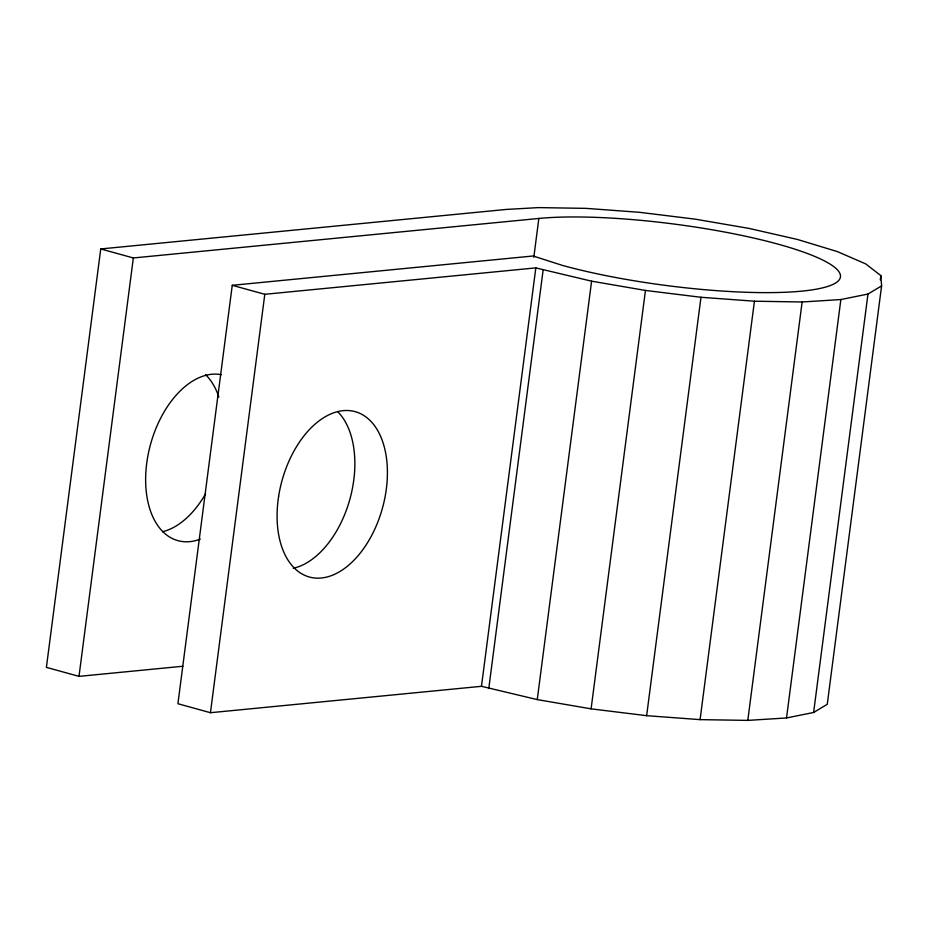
<?xml version="1.0" encoding="UTF-8"?>
<svg xmlns="http://www.w3.org/2000/svg" width="928" height="928" viewBox="0 0 928 928"><rect width="100%" height="100%" fill="white"/><g stroke="black" fill="none" stroke-linecap="round" stroke-linejoin="round"><path stroke-width="1.39" d="M100.746 248.948L133.342 257.961L538.855 218.451A171.587 30.972 7.4 0 1 778.43 244.261A171.587 30.972 7.4 0 1 801.746 291.137A171.587 30.972 7.4 0 1 562.159 265.327L533.148 255.989L232.255 285.302L177.909 703.726L210.447 712.716L481.47 686.314L537.254 699.596L591.101 708.853L646.642 715.685L700.083 719.629L747.794 720.395L786.526 717.959L813.624 712.472L827.254 704.306L881.6 285.882L880.834 275.604L865.72 263.9L837.288 251.569L797.465 239.47L748.989 228.404L695.153 219.147L639.612 212.315L586.171 208.371L538.449 207.605L506.247 209.438L100.746 248.948L46.4 667.36L78.996 676.373L182.897 666.246M78.996 676.373L133.342 257.961M210.447 712.716L264.793 294.304L535.816 267.89L591.6 281.172L645.447 290.441L700.976 297.273L754.429 301.206L802.14 301.983L840.861 299.547L867.97 294.048L881.6 285.882M533.809 257.265L538.855 218.451M481.47 686.314L535.816 267.89M488.778 688.53L543.124 270.118M537.254 699.596L591.6 281.172M591.101 708.853L645.447 290.441M646.642 715.685L700.976 297.273M700.083 719.629L754.429 301.206M747.794 720.395L802.14 301.983M786.526 717.959L840.861 299.547M813.624 712.472L867.97 294.048M880.278 279.92L880.834 275.604M232.255 285.302L264.793 294.304M200.367 539.11A85.794 52.072 -74.5 0 1 146.682 463.513A85.794 52.072 -74.5 0 1 221.34 374.703M205.598 374.726A85.794 52.072 -74.5 0 1 218.869 397.08M205.552 493.847A85.794 52.072 -74.5 0 1 162.504 531.732M337.653 411.614A85.794 52.072 -74.5 0 1 349.659 500.006A85.794 52.072 -74.5 0 1 293.306 568.261M278.609 496.468L278.168 499.554A85.794 52.072 -74.5 0 0 349.218 564.7A85.794 52.072 -74.5 0 0 369.692 420.129A85.794 52.072 -74.5 0 0 278.609 496.468"/></g></svg>
